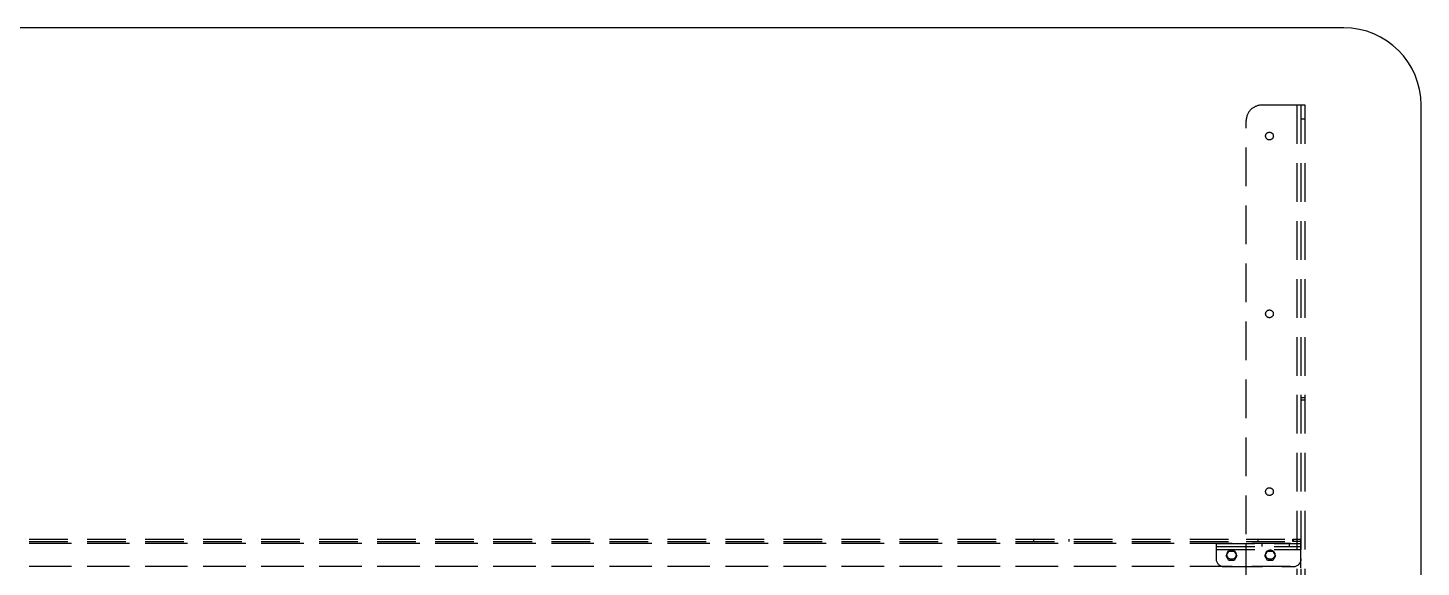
# Model space of a CAD drawing. Header units: millimetres. Extents: x -429 to 16771, y -1239 to 5751.
# Drawn here: x 2725 to 3625, y 1335 to 1683 of the extents above; entities that cross this region are included whole.
import ezdxf

# ---------------------------------------------------------------- set-up
doc = ezdxf.new("R2010")
doc.units = ezdxf.units.MM
doc.header["$LTSCALE"] = 100
doc.linetypes.add('HIDDEN', pattern=[0.375, 0.25, -0.125])

msp = doc.modelspace()

# ---------------------------------------------------------------- linework, layer by layer
at = {"color": 7, "linetype": 'Continuous', "lineweight": -3}
for p, q in [((3575, 1683.4), (1875, 1683.4)), ((3625, 933.4), (3625, 1633.4))]:
    msp.add_line(p, q, dxfattribs=at)
at = {"color": 7, "linetype": 'HIDDEN', "lineweight": -3}
for p, q in [((3545, 1633.4), (3522, 1633.4)), ((3545, 933.4), (3545, 1633.4)), ((3550, 1633.4), (3545, 1633.4)), ((3545, 933.4), (3545, 1633.4)), ((3547.5, 933.4), (3547.5, 1633.4)), ((3550, 933.4), (3550, 1633.4)), ((3512, 943.4), (3512, 1623.4)), ((3547.5, 1624.55), (3550, 1624.55)), ((3550, 1443.98), (3547.5, 1443.98)), ((3547.5, 1442.83), (3550, 1442.83)), ((1938, 1352.65), (3512, 1352.65)), ((1938, 1351.15), (3512, 1351.15)), ((3374.5, 1352.65), (3374.5, 1351.15)), ((3397.5, 1351.15), (3397.5, 1352.65)), ((3512, 1352.65), (3542, 1352.65)), ((3512, 1351.15), (3542, 1351.15)), ((3519.5, 1352.65), (3519.5, 1351.15)), ((3542, 1351.15), (3542, 1352.65)), ((3542, 1352.65), (3547, 1352.65)), ((3547, 1351.15), (3542, 1351.15)), ((3542.5, 1351.15), (3542.5, 1352.65)), ((3547, 1352.65), (3547, 1351.15)), ((3547, 1351.15), (3547, 1350.15)), ((1903, 1350.15), (3547, 1350.15)), ((1903, 1350.15), (3547, 1350.15)), ((1938, 1350.15), (3512, 1350.15)), ((1938, 1350.15), (3512, 1350.15)), ((3492.5, 1349.9), (3492.5, 1345.9)), ((3492.5, 1349.9), (3547.5, 1349.9)), ((3492.5, 1347.9), (3547.5, 1347.9)), ((3492.5, 1345.9), (3547.5, 1345.9)), ((3492.5, 1345.9), (3492.5, 1339.9)), ((3492.5, 1345.9), (3547.5, 1345.9)), ((3492.5, 1345.9), (3547.5, 1345.9)), ((3492.5, 1345.9), (3547.5, 1345.9)), ((3499.03, 1341.9), (3500.77, 1344.9)), ((3500.77, 1338.9), (3499.03, 1341.9)), ((3500.77, 1344.9), (3504.23, 1344.9)), ((3504.23, 1344.9), (3505.96, 1341.9)), ((3505.96, 1341.9), (3504.23, 1338.9)), ((3512, 1335.15), (3512, 1350.15)), ((3522, 1349.9), (3522, 1347.9)), ((3524.03, 1341.9), (3525.77, 1344.9)), ((3525.77, 1338.9), (3524.03, 1341.9)), ((3525.77, 1344.9), (3529.23, 1344.9)), ((3529.23, 1344.9), (3530.96, 1341.9)), ((3530.96, 1341.9), (3529.23, 1338.9)), ((3540, 1347.9), (3540, 1349.9)), ((3547, 1350.15), (3547, 1335.15)), ((1903, 1335.15), (3547, 1335.15)), ((1903, 1335.15), (3547, 1335.15)), ((1938, 1335.15), (3512, 1335.15)), ((1938, 1335.15), (3512, 1335.15)), ((3497.5, 1334.9), (3542.5, 1334.9)), ((3504.23, 1338.9), (3500.77, 1338.9)), ((3529.23, 1338.9), (3525.77, 1338.9)), ((3547, 1335.15), (3547, 1334.15))]:
    msp.add_line(p, q, dxfattribs=at)
for centre, radius in [((3527, 1613.4), 2.5), ((3527, 1498.4), 2.5), ((3527, 1383.4), 2.5), ((3502.5, 1342.65), 3), ((3527.5, 1342.65), 3)]:
    msp.add_circle(centre, radius, dxfattribs=at)
at = {"color": 7, "linetype": 'Continuous', "lineweight": -3}
msp.add_arc((3575, 1633.4), 50, 0, 90, dxfattribs=at)
at = {"color": 7, "linetype": 'HIDDEN', "lineweight": -3}
for centre, radius, start, end in [((3522, 1623.4), 10, 90, 180), ((3497.5, 1339.9), 5, 180, 270), ((3542.5, 1339.9), 5, 270, 0)]:
    msp.add_arc(centre, radius, start, end, dxfattribs=at)

doc.saveas('drawing.dxf')
